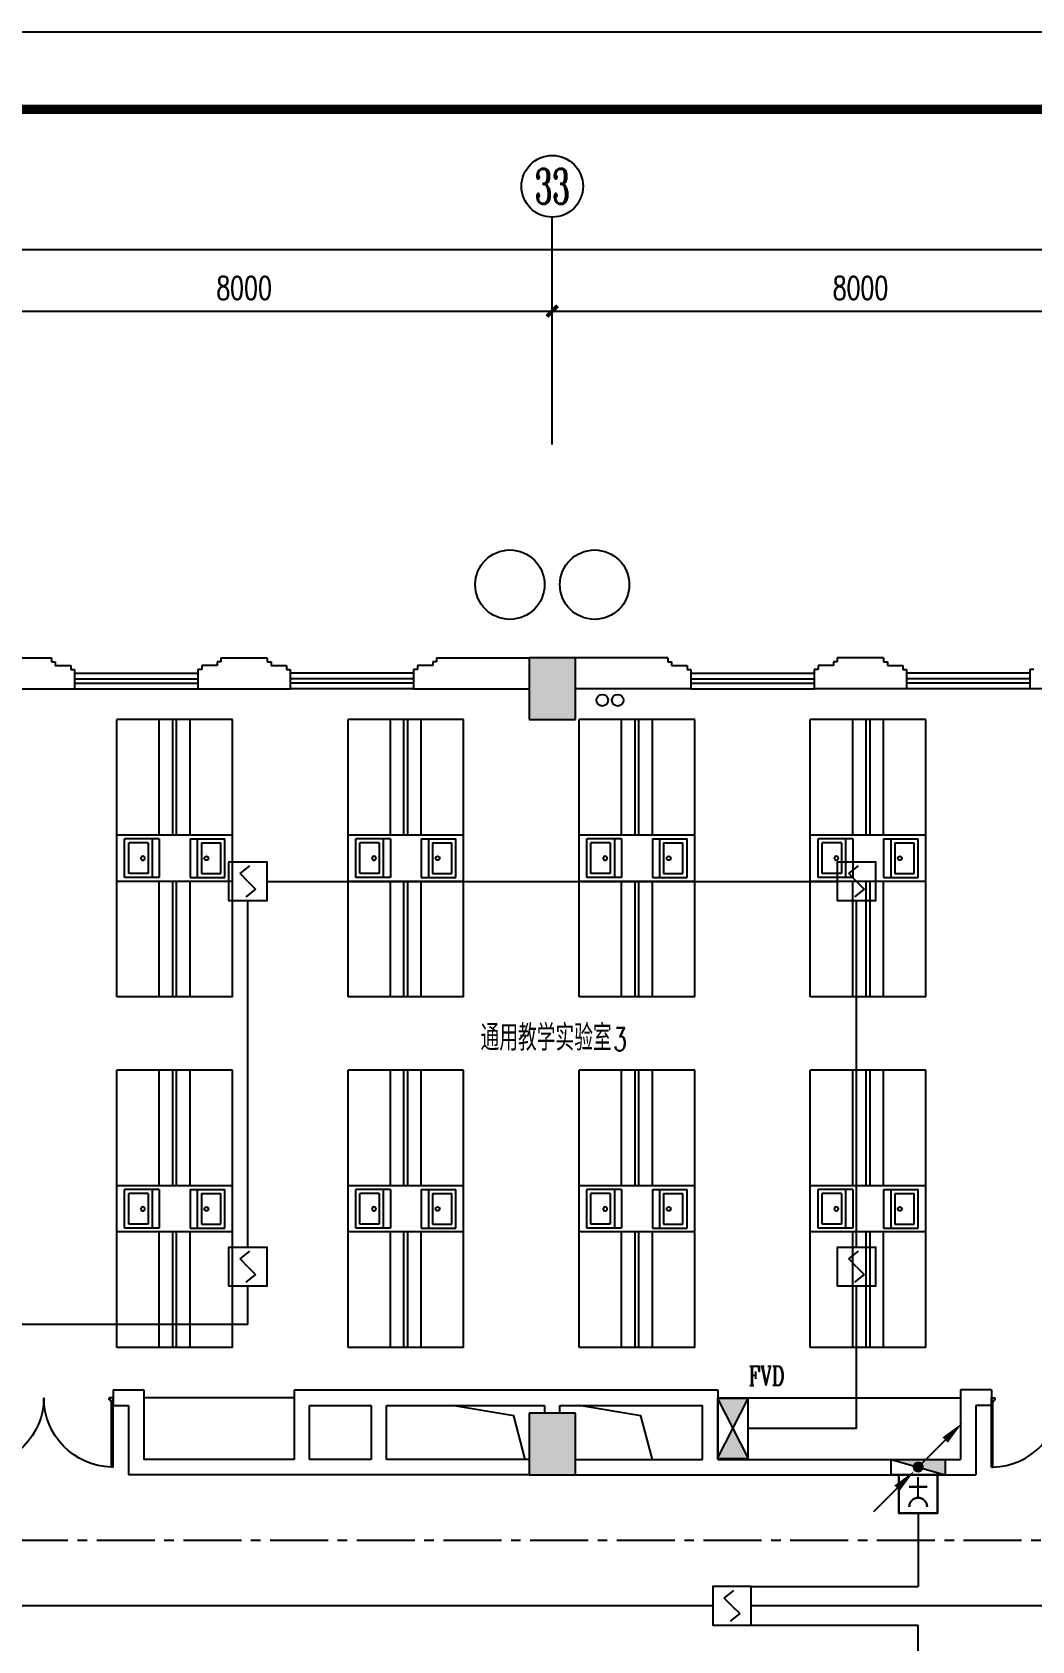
# Model space of a CAD drawing. Extents: x 190999 to 918899, y -200814 to 215286.
# Drawn here: x 494135 to 507110, y 50912 to 71786 of the extents above; entities that cross this region are included whole.
import ezdxf
from ezdxf.enums import TextEntityAlignment as Align

# ---------------------------------------------------------------- set-up
doc = ezdxf.new("R2010")
doc.units = 0
doc.header["$LTSCALE"] = 1000
doc.header["$MEASUREMENT"] = 0
doc.linetypes.add('CENTER2', pattern=[1.125, 0.75, -0.125, 0.125, -0.125])
doc.layers.get('Defpoints').update_dxf_attribs({"color": 1})
for name, color, linetype in [('00-EQUIP', 3, 'Continuous'), ('00-LWIRE', 4, 'Continuous'), ('00-WIRE-4', 6, 'Continuous'), ('A-墙线', 2, 'Continuous'), ('A-外包装修', 250, 'Continuous'), ('A-外窗', 145, 'Continuous'), ('A-家具', 250, 'Continuous'), ('A-门', 167, 'Continuous'), ('AXIS', 3, 'Continuous'), ('AXIS_TEXT', 7, 'Continuous'), ('COLUMN', 2, 'Continuous'), ('EQUIP_消火栓', 1, 'Continuous'), ('PUB_HATCH', 250, 'Continuous'), ('图框', 189, 'Continuous'), ('房间名称', 7, 'Continuous'), ('暖通-风-说明', 3, 'Continuous'), ('洞口线', 165, 'Continuous'), ('雨水管', 151, 'Continuous')]:
    doc.layers.add(name, color=color, linetype=linetype)
doc.styles.add('_TCH_AXIS', font='COMPLEX', dxfattribs={"bigfont": 'GBCBIG'})
doc.styles.add('_TCH_DIM', font='SIMPLEX', dxfattribs={"bigfont": 'GBCBIG'})
doc.styles.add('COMPLEX', font='COMPLEX')
doc.styles.add('DIM_FONT', font='SIMPLEX', dxfattribs={"width": 0.7, "bigfont": 'GBCBIG'})
doc.styles.add('HZ-ZGBZ', font='romanc.shx', dxfattribs={"width": 0.65})
doc.styles.get("Standard").update_dxf_attribs({"font": 'simhei.ttf'})
doc.styles.add('zz-1', font='arial.ttf', dxfattribs={"width": 0.8})
doc.dimstyles.new('DIMN', dxfattribs={"dimtxt": 300, "dimasz": 100, "dimexe": 250, "dimexo": 300, "dimgap": 150, "dimtad": 1, "dimdec": 0, "dimzin": 0, "dimdsep": 46, "dimtxsty": 'DIM_FONT', "dimblk": 'ARCHTICK', "dimcen": 0.09, "dimclrt": 7, "dimazin": 2, "dimtfac": 1, "dimtdec": 0, "dimtix": 1, "dimtmove": 2, "dimatfit": 3, "dimfxl": 0, "dimtolj": 1, "dimtzin": 0, "dimarcsym": 0})

# ---------------------------------------------------------------- blocks, each defined once
blk = doc.blocks.new('TJAD_TK_A0')
at = {"layer": '图框'}
blk.add_line((2162, 399.3), (973, 399.3), dxfattribs=at)
at = {"layer": '图框', "const_width": 1.2}
blk.add_lwpolyline([(2152, -431.7), (2152, 389.3), (998, 389.3), (998, -431.7)], close=True, dxfattribs=at)
blk = doc.blocks.new('m1800')
at = {"layer": 'A-墙线'}
for p, q in [((-900, -100), (-900, 100)), ((900, -100), (900, 100))]:
    blk.add_line(p, q, dxfattribs=at)
at = {"layer": 'A-门'}
for p, q in [((-900, 900), (-900, 0)), ((-900, 900), (-880, 900)), ((-880, 900), (-880, 50)), ((880, 900), (880, 50)), ((900, 900), (880, 900)), ((900, 900), (900, 0)), ((-900, 50), (-870, 50)), ((-900, 0), (-850, 0)), ((-870, 50), (-870, 30)), ((-870, 30), (-850, 30)), ((-850, 30), (-850, 0)), ((850, 30), (850, 0)), ((870, 30), (850, 30)), ((900, 0), (850, 0)), ((870, 50), (870, 30)), ((900, 50), (870, 50))]:
    blk.add_line(p, q, dxfattribs=at)
for centre, start, end in [((-900, 0), 0, 88.7267), ((900, 0), 91.2733, 180)]:
    blk.add_arc(centre, 900, start, end, dxfattribs=at)
blk = doc.blocks.new('$TwtSys$00000434')
for p, q in [((-0.5, 0.5), (-0.5, -0.5)), ((-0.5, -0.5), (0.5, 0.5)), ((0.5, 0.5), (-0.5, 0.5)), ((0.5, -0.5), (0.5, 0.5)), ((-0.5, -0.5), (0.5, -0.5))]:
    blk.add_line(p, q)
blk.add_solid([(0.5, -0.5), (0.5, 0.5), (-0.5, -0.5)])
blk = doc.blocks.new('_ArchTick')
at = {"const_width": 0.5}
blk.add_lwpolyline([(-0.7, -0.7), (0.7, 0.7)], dxfattribs=at)
blk = doc.blocks.new('*D1252')
at = {"layer": 'AXIS', "color": 0, "lineweight": -2}
for p, q in [((500885, 66767), (500885, 68417)), ((508885, 66767), (508885, 68417)), ((500885, 68167), (508885, 68167))]:
    blk.add_line(p, q, dxfattribs=at)
at = {"layer": 'Defpoints', "color": 0}
for p in [(508885, 68167), (500885, 66467), (508885, 66467)]:
    blk.add_point(p, dxfattribs=at)
at = {"layer": 'AXIS', "color": 0, "lineweight": -2, "xscale": 100, "yscale": 100, "zscale": 100, "rotation": 180}
blk.add_blockref('_ArchTick', (500885, 68167), dxfattribs=at)
at = {"layer": 'AXIS', "color": 0, "lineweight": -2, "xscale": 100, "yscale": 100, "zscale": 100}
blk.add_blockref('_ArchTick', (508885, 68167), dxfattribs=at)
at = {"layer": 'AXIS', "color": 7, "insert": (504885, 68467), "char_height": 300, "attachment_point": 5, "style": 'DIM_FONT'}
blk.add_mtext('\\A1;8000', dxfattribs=at)
blk = doc.blocks.new('*D1253')
at = {"layer": 'AXIS', "color": 0, "lineweight": -2}
for p, q in [((492885, 66767), (492885, 68417)), ((500885, 66767), (500885, 68417)), ((492885, 68167), (500885, 68167))]:
    blk.add_line(p, q, dxfattribs=at)
at = {"layer": 'Defpoints', "color": 0}
for p in [(500885, 68167), (492885, 66467), (500885, 66467)]:
    blk.add_point(p, dxfattribs=at)
at = {"layer": 'AXIS', "color": 0, "lineweight": -2, "xscale": 100, "yscale": 100, "zscale": 100, "rotation": 180}
blk.add_blockref('_ArchTick', (492885, 68167), dxfattribs=at)
at = {"layer": 'AXIS', "color": 0, "lineweight": -2, "xscale": 100, "yscale": 100, "zscale": 100}
blk.add_blockref('_ArchTick', (500885, 68167), dxfattribs=at)
at = {"layer": 'AXIS', "color": 7, "insert": (496885, 68467), "char_height": 300, "attachment_point": 5, "style": 'DIM_FONT'}
blk.add_mtext('\\A1;8000', dxfattribs=at)
blk = doc.blocks.new('*D1261')
at = {"layer": 'AXIS', "color": 0, "lineweight": -2}
for p, q in [((445885, 66767), (445885, 69217)), ((519185, 66767), (519185, 69217)), ((445885, 68967), (519185, 68967))]:
    blk.add_line(p, q, dxfattribs=at)
at = {"layer": 'Defpoints', "color": 0}
for p in [(519185, 68967), (445885, 66467), (519185, 66467)]:
    blk.add_point(p, dxfattribs=at)
at = {"layer": 'AXIS', "color": 0, "lineweight": -2, "xscale": 100, "yscale": 100, "zscale": 100, "rotation": 180}
blk.add_blockref('_ArchTick', (445885, 68967), dxfattribs=at)
at = {"layer": 'AXIS', "color": 0, "lineweight": -2, "xscale": 100, "yscale": 100, "zscale": 100}
blk.add_blockref('_ArchTick', (519185, 68967), dxfattribs=at)
at = {"layer": 'AXIS', "color": 7, "insert": (482535, 69267), "char_height": 300, "attachment_point": 5, "style": 'DIM_FONT'}
blk.add_mtext('\\A1;73300', dxfattribs=at)
blk = doc.blocks.new('_AXISO')
blk.add_circle((0, 0), 0.5)
at = {"layer": 'AXIS_TEXT', "style": 'COMPLEX', "width": 1.041667}
blk.add_attdef('A', text='', height=0.56, dxfattribs=at).set_placement((-0.25, -0.28), (0.25, -0.28), align=Align.FIT)
blk = doc.blocks.new('$plan$00001609')
at = {"linetype": 'Continuous'}
for p, q in [((0, -251), (0, 251)), ((0, 251), (450, 251)), ((93, -251), (93, 251)), ((450, 251), (450, -251)), ((146, -199), (146, 199)), ((146, 199), (397, 199)), ((397, 199), (397, -199)), ((146, -199), (397, -199)), ((0, -251), (450, -251))]:
    blk.add_line(p, q, dxfattribs=at)
blk.add_line((238, 2), (238, 0))
blk.add_arc((212, 0), 26, 4.716, 0, dxfattribs=at)
at = {"style": 'zz-1'}
for tag in ['YSIZE', 'XSIZE']:
    blk.add_attdef(tag, (0, 0), '', height=0.5, dxfattribs=at)
blk = doc.blocks.new('_LINKPT1')
at = {"color": 0}
blk.add_line((0, 0), (0, 0), dxfattribs=at)
blk = doc.blocks.new('J62IR8YJ')
for p, q in [((-0.5, 1), (0.5, 1)), ((-0.5, 0), (-0.5, 1)), ((0.5, 1), (0.5, 0)), ((0, 0.598), (0, 0.06)), ((0.5, 0), (-0.5, 0)), ((-0.231, 0.312), (0.231, 0.312))]:
    blk.add_line(p, q)
at = {"const_width": 0.04, "flags": 128}
blk.add_lwpolyline([(-0.5, 0), (-0.5, 1), (0.5, 1), (0.5, 0)], close=True, dxfattribs=at)
blk.add_arc((0, 0.829), 0.231, 180, 0)
at = {"xscale": 0.002, "yscale": 0.00200000000000955, "zscale": 0.002}
for p in [(0, 1), (-0.5, 0.5), (0.5, 0.5), (0, 0)]:
    blk.add_blockref('_LINKPT1', p, dxfattribs=at)
at = {"flags": 9}
blk.add_attdef('A', (0, 0), '', height=0.00002, dxfattribs=at)
blk = doc.blocks.new('3S1KCGW2')
for p, q in [((0.5, 0.5), (-0.5, 0.5)), ((-0.5, 0.5), (-0.5, -0.5)), ((0.5, -0.5), (0.5, 0.5)), ((-0.2, 0.2), (0.05, 0.4)), ((0, 0), (-0.2, 0.2)), ((0, 0), (0.2, -0.2)), ((0.2, -0.2), (-0.05, -0.4)), ((-0.5, -0.5), (0.5, -0.5))]:
    blk.add_line(p, q)
at = {"const_width": 0.04, "flags": 128}
blk.add_lwpolyline([(-0.5, -0.5), (-0.5, 0.5), (0.5, 0.5), (0.5, -0.5)], close=True, dxfattribs=at)
at = {"xscale": 0.002, "yscale": 0.002, "zscale": 0.002}
for p in [(0, 0.5), (-0.5, 0), (0.5, 0), (0, -0.5)]:
    blk.add_blockref('_LINKPT1', p, dxfattribs=at)
at = {"flags": 9}
blk.add_attdef('A', (0, 0), '', height=0.00002, dxfattribs=at)
blk = doc.blocks.new('6H2KALM6')
for p, q in [((-0.78, 0.4), (0.78, -0.4)), ((0.78, 0.4), (-0.78, -0.4)), ((0.78, 0.4), (-0.78, 0.4)), ((-0.78, 0.4), (-0.78, -0.4)), ((0.78, -0.4), (0.78, 0.4)), ((-0.78, -0.4), (0.78, -0.4))]:
    blk.add_line(p, q)
at = {"const_width": 0.04}
blk.add_lwpolyline([(-0.78, 0.4), (-0.78, -0.4), (0.78, -0.4), (0.78, 0.4)], close=True, dxfattribs=at)
for points in [[(-0.78, 0.4), (0, 0), (-0.78, -0.4)], [(0.78, 0.4), (0, 0), (0.78, -0.4)]]:
    blk.add_solid(points)
at = {"xscale": 0.002, "yscale": 0.002, "zscale": 0.002}
for p in [(-0.78, 0), (0, 0.4), (0.78, 0), (0, -0.4)]:
    blk.add_blockref('_LINKPT1', p, dxfattribs=at)
at = {"flags": 9}
blk.add_attdef('A', (0, 0), '', height=0.00002, dxfattribs=at)
blk = doc.blocks.new('_WRLD1L')
for p, q in [((0.7, 0.7), (0, 0)), ((0.104, 0.104), (0.104, 0.104)), ((-0.104, -0.104), (-0.104, -0.104))]:
    blk.add_line(p, q)
at = {"const_width": 0.142}
blk.add_lwpolyline([(-0.071, 0, 1), (0.071, 0, 1)], format="xyb", close=True, dxfattribs=at)
blk.add_solid([(0.63, 0.77), (0.77, 0.63), (1.15, 1.15)])
at = {"width": 0.8, "flags": 9}
blk.add_attdef('A', (0, 0), '', height=0.00002, dxfattribs=at)
blk = doc.blocks.new('_WRLD10L')
for p, q in [((1.15, 1.15), (0.55, 0.55)), ((0.104, 0.104), (0.104, 0.104)), ((-0.104, -0.104), (-0.104, -0.104))]:
    blk.add_line(p, q)
at = {"const_width": 0.142}
blk.add_lwpolyline([(-0.071, 0, 1), (0.071, 0, 1)], format="xyb", close=True, dxfattribs=at)
blk.add_solid([(0.62, 0.48), (0.48, 0.62), (0.1, 0.1)])
at = {"width": 0.8, "flags": 9}
blk.add_attdef('A', (0, 0), '', height=0.00002, dxfattribs=at)

msp = doc.modelspace()

# ---------------------------------------------------------------- hatches: boundary and pattern name
at = {"layer": 'PUB_HATCH'}
for points in [[(500584.6, 63667.4), (500584.6, 62867.4), (501184.6, 62867.4), (501184.6, 63667.4)], [(500584.6, 53867.4), (500584.6, 53067.4), (501184.6, 53067.4), (501184.6, 53867.4)]]:
    msp.add_hatch(color=256, dxfattribs=at).paths.add_polyline_path(points)

# ---------------------------------------------------------------- linework, layer by layer
at = {"layer": '00-WIRE-4'}
for p, q in [((497184.6, 60767.4), (504584.6, 60767.4)), ((496934.6, 56017.4), (496934.6, 60517.4)), ((504834.6, 56017.4), (504834.6, 60517.4)), ((496934.6, 55018.6), (496934.6, 55517.4)), ((504834.6, 53667.4), (504834.6, 55517.4)), ((496934.6, 55018.6), (489134.6, 55018.6)), ((504834.6, 53667.4), (503428.1, 53667.4)), ((505634.6, 52567.4), (505634.6, 51617.4)), ((503467.9, 51617.4), (505634.6, 51617.4)), ((502967.9, 51367.4), (491934.6, 51367.4)), ((513984.6, 51367.4), (503467.9, 51367.4)), ((503467.9, 51117.4), (505634.6, 51117.4)), ((505634.6, 50167.4), (505634.6, 51117.4))]:
    msp.add_line(p, q, dxfattribs=at)
at = {"layer": '00-WIRE-4', "linetype": 'CENTER2'}
msp.add_line((491599.6, 52217.4), (515304, 52217.4), dxfattribs=at)
at = {"layer": 'A-墙线'}
for p, q in [((493184.6, 63667.4), (494384.6, 63667.4)), ((494384.6, 63667.4), (494384.6, 63617.4)), ((496584.6, 63667.4), (497184.6, 63667.4)), ((496584.6, 63667.4), (496584.6, 63617.4)), ((497184.6, 63667.4), (497184.6, 63617.4)), ((499384.6, 63667.4), (500584.6, 63667.4)), ((499384.6, 63667.4), (499384.6, 63617.4)), ((502384.6, 63667.4), (501184.6, 63667.4)), ((502384.6, 63667.4), (502384.6, 63617.4)), ((505184.6, 63667.4), (504584.6, 63667.4)), ((504584.6, 63667.4), (504584.6, 63617.4)), ((505184.6, 63667.4), (505184.6, 63617.4)), ((494384.6, 63617.4), (494434.6, 63617.4)), ((494434.6, 63617.4), (494434.6, 63567.4)), ((494434.6, 63567.4), (494634.6, 63567.4)), ((494634.6, 63567.4), (494634.6, 63517.4)), ((494634.6, 63517.4), (494684.6, 63517.4)), ((494684.6, 63517.4), (494684.6, 63267.4)), ((496334.6, 63517.4), (496284.6, 63517.4)), ((496284.6, 63517.4), (496284.6, 63267.4)), ((496334.6, 63567.4), (496334.6, 63517.4)), ((496534.6, 63567.4), (496334.6, 63567.4)), ((496534.6, 63617.4), (496534.6, 63567.4)), ((496584.6, 63617.4), (496534.6, 63617.4)), ((497184.6, 63617.4), (497234.6, 63617.4)), ((497234.6, 63617.4), (497234.6, 63567.4)), ((497234.6, 63567.4), (497434.6, 63567.4)), ((497434.6, 63567.4), (497434.6, 63517.4)), ((497434.6, 63517.4), (497484.6, 63517.4)), ((497484.6, 63517.4), (497484.6, 63267.4)), ((499134.6, 63517.4), (499084.6, 63517.4)), ((499084.6, 63517.4), (499084.6, 63267.4)), ((499134.6, 63567.4), (499134.6, 63517.4)), ((499334.6, 63567.4), (499134.6, 63567.4)), ((499334.6, 63617.4), (499334.6, 63567.4)), ((499384.6, 63617.4), (499334.6, 63617.4)), ((502384.6, 63617.4), (502434.6, 63617.4)), ((502434.6, 63617.4), (502434.6, 63567.4)), ((502434.6, 63567.4), (502634.6, 63567.4)), ((502634.6, 63567.4), (502634.6, 63517.4)), ((502634.6, 63517.4), (502684.6, 63517.4)), ((502684.6, 63517.4), (502684.6, 63267.4)), ((504334.6, 63517.4), (504284.6, 63517.4)), ((504284.6, 63517.4), (504284.6, 63267.4)), ((504334.6, 63567.4), (504334.6, 63517.4)), ((504534.6, 63567.4), (504334.6, 63567.4)), ((504534.6, 63617.4), (504534.6, 63567.4)), ((504584.6, 63617.4), (504534.6, 63617.4)), ((505184.6, 63617.4), (505234.6, 63617.4)), ((505234.6, 63617.4), (505234.6, 63567.4)), ((505234.6, 63567.4), (505434.6, 63567.4)), ((505434.6, 63567.4), (505434.6, 63517.4)), ((505434.6, 63517.4), (505484.6, 63517.4)), ((505484.6, 63517.4), (505484.6, 63267.4)), ((507134.6, 63517.4), (507084.6, 63517.4)), ((507084.6, 63517.4), (507084.6, 63267.4)), ((493184.6, 63267.4), (494684.6, 63267.4)), ((496284.6, 63267.4), (497484.6, 63267.4)), ((499084.6, 63267.4), (500584.6, 63267.4)), ((502684.6, 63267.4), (501184.6, 63267.4)), ((505484.6, 63267.4), (504284.6, 63267.4)), ((508584.6, 63267.4), (507084.6, 63267.4)), ((495184.6, 54167.4), (495584.6, 54167.4)), ((495584.6, 54167.4), (495584.6, 53267.4)), ((497534.6, 54167.4), (497534.6, 53267.4)), ((497534.6, 54167.4), (503034.6, 54167.4)), ((503034.6, 54167.4), (503034.6, 53267.4)), ((506584.6, 54167.4), (506184.6, 54167.4)), ((506184.6, 54167.4), (506184.6, 53267.4)), ((495184.6, 53967.4), (495384.6, 53967.4)), ((495384.6, 53967.4), (495384.6, 53067.4)), ((497734.6, 53967.4), (498534.6, 53967.4)), ((497734.6, 53267.4), (497734.6, 53967.4)), ((498534.6, 53967.4), (498534.6, 53267.4)), ((498734.6, 53967.4), (500784.6, 53967.4)), ((498734.6, 53267.4), (498734.6, 53967.4)), ((500784.6, 53967.4), (500784.6, 53867.4)), ((500984.6, 53967.4), (502834.6, 53967.4)), ((500984.6, 53867.4), (500984.6, 53967.4)), ((502834.6, 53267.4), (502834.6, 53967.4)), ((506584.6, 53967.4), (506384.6, 53967.4)), ((506384.6, 53967.4), (506384.6, 53067.4)), ((497534.6, 53267.4), (495584.6, 53267.4)), ((498534.6, 53267.4), (497734.6, 53267.4)), ((500584.6, 53267.4), (498734.6, 53267.4)), ((501184.6, 53267.4), (502834.6, 53267.4)), ((503034.6, 53267.4), (506184.6, 53267.4)), ((500584.6, 53067.4), (495384.6, 53067.4)), ((501184.6, 53067.4), (506384.6, 53067.4))]:
    msp.add_line(p, q, dxfattribs=at)
at = {"layer": 'A-外包装修'}
for centre in [(500334.6, 64617.4), (501434.6, 64617.4)]:
    msp.add_circle(centre, 450, dxfattribs=at)
at = {"layer": 'A-外窗'}
for p, q in [((494684.6, 63467.4), (496284.6, 63467.4)), ((499084.6, 63467.4), (497484.6, 63467.4)), ((502684.6, 63467.4), (504284.6, 63467.4)), ((507084.6, 63467.4), (505484.6, 63467.4)), ((494684.6, 63397.4), (496284.6, 63397.4)), ((494684.6, 63337.4), (496284.6, 63337.4)), ((494684.6, 63267.4), (496284.6, 63267.4)), ((499084.6, 63397.4), (497484.6, 63397.4)), ((499084.6, 63337.4), (497484.6, 63337.4)), ((499084.6, 63267.4), (497484.6, 63267.4)), ((502684.6, 63397.4), (504284.6, 63397.4)), ((502684.6, 63337.4), (504284.6, 63337.4)), ((502684.6, 63267.4), (504284.6, 63267.4)), ((507084.6, 63397.4), (505484.6, 63397.4)), ((507084.6, 63337.4), (505484.6, 63337.4)), ((507084.6, 63267.4), (505484.6, 63267.4))]:
    msp.add_line(p, q, dxfattribs=at)
at = {"layer": 'A-家具'}
for p, q in [((495234.6, 59267.4), (495234.6, 62867.4)), ((496734.6, 62867.4), (495234.6, 62867.4)), ((495784.6, 61367.4), (495784.6, 62867.4)), ((495959.6, 61367.4), (495959.6, 62867.4)), ((496009.6, 61367.4), (496009.6, 62867.4)), ((496184.6, 61367.4), (496184.6, 62867.4)), ((496734.6, 59267.4), (496734.6, 62867.4)), ((498234.6, 59267.4), (498234.6, 62867.4)), ((499734.6, 62867.4), (498234.6, 62867.4)), ((498784.6, 61367.4), (498784.6, 62867.4)), ((498959.6, 61367.4), (498959.6, 62867.4)), ((499009.6, 61367.4), (499009.6, 62867.4)), ((499184.6, 61367.4), (499184.6, 62867.4)), ((499734.6, 59267.4), (499734.6, 62867.4)), ((501234.6, 59267.4), (501234.6, 62867.4)), ((502734.6, 62867.4), (501234.6, 62867.4)), ((501784.6, 61367.4), (501784.6, 62867.4)), ((501959.6, 61367.4), (501959.6, 62867.4)), ((502009.6, 61367.4), (502009.6, 62867.4)), ((502184.6, 61367.4), (502184.6, 62867.4)), ((502734.6, 59267.4), (502734.6, 62867.4)), ((504234.6, 59267.4), (504234.6, 62867.4)), ((505734.6, 62867.4), (504234.6, 62867.4)), ((504784.6, 61367.4), (504784.6, 62867.4)), ((504959.6, 61367.4), (504959.6, 62867.4)), ((505009.6, 61367.4), (505009.6, 62867.4)), ((505184.6, 61367.4), (505184.6, 62867.4)), ((505734.6, 59267.4), (505734.6, 62867.4)), ((496734.6, 61367.4), (495234.6, 61367.4)), ((499734.6, 61367.4), (498234.6, 61367.4)), ((502734.6, 61367.4), (501234.6, 61367.4)), ((505734.6, 61367.4), (504234.6, 61367.4)), ((496734.6, 60767.4), (495234.6, 60767.4)), ((495784.6, 59267.4), (495784.6, 60767.4)), ((495959.6, 59267.4), (495959.6, 60767.4)), ((496009.6, 59267.4), (496009.6, 60767.4)), ((496184.6, 59267.4), (496184.6, 60767.4)), ((499734.6, 60767.4), (498234.6, 60767.4)), ((498784.6, 59267.4), (498784.6, 60767.4)), ((498959.6, 59267.4), (498959.6, 60767.4)), ((499009.6, 59267.4), (499009.6, 60767.4)), ((499184.6, 59267.4), (499184.6, 60767.4)), ((502734.6, 60767.4), (501234.6, 60767.4)), ((501784.6, 59267.4), (501784.6, 60767.4)), ((501959.6, 59267.4), (501959.6, 60767.4)), ((502009.6, 59267.4), (502009.6, 60767.4)), ((502184.6, 59267.4), (502184.6, 60767.4)), ((505734.6, 60767.4), (504234.6, 60767.4)), ((504784.6, 59267.4), (504784.6, 60767.4)), ((504959.6, 59267.4), (504959.6, 60767.4)), ((505009.6, 59267.4), (505009.6, 60767.4)), ((505184.6, 59267.4), (505184.6, 60767.4)), ((496734.6, 59267.4), (495234.6, 59267.4)), ((499734.6, 59267.4), (498234.6, 59267.4)), ((502734.6, 59267.4), (501234.6, 59267.4)), ((505734.6, 59267.4), (504234.6, 59267.4)), ((495234.6, 54717.4), (495234.6, 58317.4)), ((496734.6, 58317.4), (495234.6, 58317.4)), ((495784.6, 56817.4), (495784.6, 58317.4)), ((495959.6, 56817.4), (495959.6, 58317.4)), ((496009.6, 56817.4), (496009.6, 58317.4)), ((496184.6, 56817.4), (496184.6, 58317.4)), ((496734.6, 54717.4), (496734.6, 58317.4)), ((498234.6, 54717.4), (498234.6, 58317.4)), ((499734.6, 58317.4), (498234.6, 58317.4)), ((498784.6, 56817.4), (498784.6, 58317.4)), ((498959.6, 56817.4), (498959.6, 58317.4)), ((499009.6, 56817.4), (499009.6, 58317.4)), ((499184.6, 56817.4), (499184.6, 58317.4)), ((499734.6, 54717.4), (499734.6, 58317.4)), ((502734.6, 58317.4), (501234.6, 58317.4)), ((501234.6, 54717.4), (501234.6, 58317.4)), ((501784.6, 56817.4), (501784.6, 58317.4)), ((501959.6, 56817.4), (501959.6, 58317.4)), ((502009.6, 56817.4), (502009.6, 58317.4)), ((502184.6, 56817.4), (502184.6, 58317.4)), ((502734.6, 54717.4), (502734.6, 58317.4)), ((504234.6, 54717.4), (504234.6, 58317.4)), ((505734.6, 58317.4), (504234.6, 58317.4)), ((504784.6, 56817.4), (504784.6, 58317.4)), ((504959.6, 56817.4), (504959.6, 58317.4)), ((505009.6, 56817.4), (505009.6, 58317.4)), ((505184.6, 56817.4), (505184.6, 58317.4)), ((505734.6, 54717.4), (505734.6, 58317.4)), ((496734.6, 56817.4), (495234.6, 56817.4)), ((499734.6, 56817.4), (498234.6, 56817.4)), ((502734.6, 56817.4), (501234.6, 56817.4)), ((505734.6, 56817.4), (504234.6, 56817.4)), ((496734.6, 56217.4), (495234.6, 56217.4)), ((495784.6, 54717.4), (495784.6, 56217.4)), ((495959.6, 54717.4), (495959.6, 56217.4)), ((496009.6, 54717.4), (496009.6, 56217.4)), ((496184.6, 54717.4), (496184.6, 56217.4)), ((499734.6, 56217.4), (498234.6, 56217.4)), ((498784.6, 54717.4), (498784.6, 56217.4)), ((498959.6, 54717.4), (498959.6, 56217.4)), ((499009.6, 54717.4), (499009.6, 56217.4)), ((499184.6, 54717.4), (499184.6, 56217.4)), ((502734.6, 56217.4), (501234.6, 56217.4)), ((501784.6, 54717.4), (501784.6, 56217.4)), ((501959.6, 54717.4), (501959.6, 56217.4)), ((502009.6, 54717.4), (502009.6, 56217.4)), ((502184.6, 54717.4), (502184.6, 56217.4)), ((505734.6, 56217.4), (504234.6, 56217.4)), ((504784.6, 54717.4), (504784.6, 56217.4)), ((504959.6, 54717.4), (504959.6, 56217.4)), ((505009.6, 54717.4), (505009.6, 56217.4)), ((505184.6, 54717.4), (505184.6, 56217.4)), ((496734.6, 54717.4), (495234.6, 54717.4)), ((499734.6, 54717.4), (498234.6, 54717.4)), ((502734.6, 54717.4), (501234.6, 54717.4)), ((505734.6, 54717.4), (504234.6, 54717.4)), ((497534.6, 54067.4), (495584.6, 54067.4)), ((503034.6, 54067.4), (506184.6, 54067.4))]:
    msp.add_line(p, q, dxfattribs=at)
at = {"layer": 'AXIS'}
msp.add_line((500884.6, 66437.4), (500884.6, 69386.5), dxfattribs=at)
at = {"layer": 'COLUMN'}
for p, q in [((500584.6, 63667.4), (500584.6, 62867.4)), ((501184.6, 63667.4), (500584.6, 63667.4)), ((501184.6, 62867.4), (501184.6, 63667.4)), ((500584.6, 62867.4), (501184.6, 62867.4)), ((500584.6, 53867.4), (500584.6, 53067.4)), ((501184.6, 53867.4), (500584.6, 53867.4)), ((501184.6, 53067.4), (501184.6, 53867.4)), ((500584.6, 53067.4), (501184.6, 53067.4))]:
    msp.add_line(p, q, dxfattribs=at)
at = {"layer": '洞口线', "ltscale": 2}
for points in [[(500534.6, 53267.4), (500384.6, 53834), (499584.6, 53967.4)], [(502184.6, 53267.4), (502034.6, 53834), (501234.6, 53967.4)]]:
    msp.add_lwpolyline(points, dxfattribs=at)
at = {"layer": '雨水管'}
for centre in [(501534.6, 63117.4), (501734.6, 63117.4)]:
    msp.add_circle(centre, 75, dxfattribs=at)

# ---------------------------------------------------------------- block references
at = {"layer": '00-EQUIP', "xscale": 500, "yscale": 500, "zscale": 500}
for p in [(496934.6, 60767.4), (504834.6, 60767.4), (496934.6, 55767.4), (504834.6, 55767.4)]:
    msp.add_blockref('3S1KCGW2', p, dxfattribs=at)
at = {"layer": '00-EQUIP', "yscale": 500, "zscale": 500}
for name, p, xscale, rotation in [('6H2KALM6', (503228.1, 53667.4), 500, 90), ('J62IR8YJ', (505634.6, 53067.4), 500, 180), ('J62IR8YJ', (505634.6, 53067.4), -500, 180), ('3S1KCGW2', (503217.9, 51367.4), 500, 180)]:
    msp.add_blockref(name, p, dxfattribs=dict(at, xscale=xscale, rotation=rotation))
at = {"layer": '00-LWIRE', "xscale": 500, "yscale": 500, "zscale": 500}
msp.add_blockref('_WRLD1L', (505634.6, 53167.4), dxfattribs=at)
at = {"layer": '00-LWIRE', "xscale": 500, "yscale": 500, "zscale": 500, "rotation": 180}
msp.add_blockref('_WRLD10L', (505634.6, 53167.4), dxfattribs=at)
at = {"layer": 'A-家具', "rotation": 180}
for p in [(495784.6, 61067.4), (498784.6, 61067.4), (501784.6, 61067.4), (504784.6, 61067.4), (495784.6, 56517.4), (498784.6, 56517.4), (501784.6, 56517.4), (504784.6, 56517.4)]:
    msp.add_blockref('$plan$00001609', p, dxfattribs=at)
at = {"layer": 'A-家具', "yscale": -1}
for p in [(496184.6, 61067.4), (499184.6, 61067.4), (502184.6, 61067.4), (505184.6, 61067.4), (496184.6, 56517.4), (499184.6, 56517.4), (502184.6, 56517.4), (505184.6, 56517.4)]:
    msp.add_blockref('$plan$00001609', p, dxfattribs=at)
at = {"layer": 'A-门', "xscale": -1, "rotation": 180}
msp.add_blockref('m1800', (494284.6, 54067.4), dxfattribs=at)
at = {"layer": 'A-门', "rotation": 180}
msp.add_blockref('m1800', (507484.6, 54067.4), dxfattribs=at)
at = {"layer": 'AXIS'}
ref = msp.add_blockref('_AXISO', (500884.6, 69786.5), dxfattribs=dict(at, xscale=800, yscale=800, zscale=800))
ref.add_attrib('A', '33', dxfattribs={"layer": 'AXIS_TEXT', "height": 452.55, "style": '_TCH_AXIS', "width": 0.636364}).set_placement((500658.3, 69560.2), (501110.9, 69560.2), align=Align.FIT)
at = {"layer": 'EQUIP_消火栓', "xscale": -700, "yscale": 200, "zscale": 700, "rotation": 180}
msp.add_blockref('$TwtSys$00000434', (505634.6, 53167.4), dxfattribs=at)
at = {"layer": '图框', "xscale": 100, "yscale": 100, "zscale": 100}
msp.add_blockref('TJAD_TK_A0', (331498.6, 31856.8), dxfattribs=at)

# ---------------------------------------------------------------- texts
at = {"layer": '房间名称', "style": '_TCH_DIM'}
msp.add_text('通用教学实验室', height=337.59, dxfattribs=at).set_placement((499954.5, 58569.6))
at = {"layer": '房间名称', "style": '_TCH_DIM', "width": 0.705882}
msp.add_text('3', height=297.5, dxfattribs=at).set_placement((501674.7, 58569.6))
at = {"layer": '暖通-风-说明', "style": 'HZ-ZGBZ', "width": 0.7}
msp.add_text('FVD', height=250, dxfattribs=at).set_placement((503434.2, 54227.6))

# ---------------------------------------------------------------- dimensions: what is measured, and where the dimension line sits
at = {"layer": 'AXIS'}
for p1, p2, distance, picture, middle in [((445884.6, 66467.4), (519184.6, 66467.4), 2500, '*D1261', (482534.6, 69267.4)), ((492884.6, 66467.4), (500884.6, 66467.4), 1700, '*D1253', (496884.6, 68467.4)), ((500884.6, 66467.4), (508884.6, 66467.4), 1700, '*D1252', (504884.6, 68467.4))]:
    dim = msp.add_aligned_dim(p1=p1, p2=p2, distance=distance, dimstyle='DIMN', dxfattribs=at)
    dim.commit()
    dim.dimension.update_dxf_attribs({"geometry": picture, "text_midpoint": middle})

doc.saveas('drawing.dxf')
